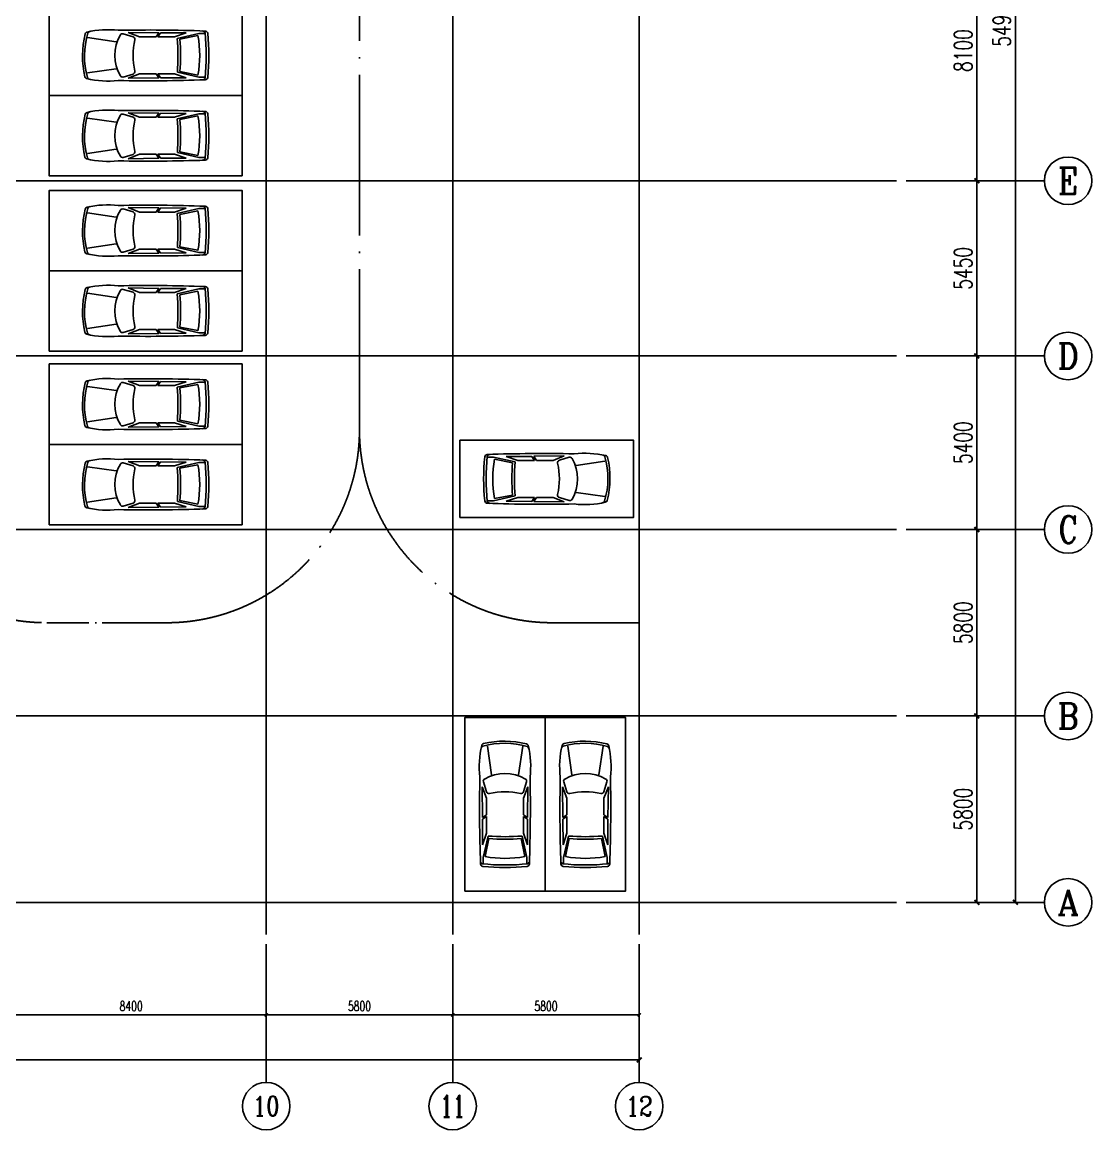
# Model space of a CAD drawing. Extents: x -18677 to 74977, y -18677 to 50177.
# Drawn here: x 41710 to 74977, y -18677 to 15784 of the extents above; entities that cross this region are included whole.
import ezdxf
from ezdxf.enums import TextEntityAlignment as Align

# ---------------------------------------------------------------- set-up
doc = ezdxf.new("R2010")
doc.units = 0
doc.header["$LTSCALE"] = 1000
doc.header["$MEASUREMENT"] = 0
doc.linetypes.add('DOTE', pattern=[2.42, 2, -0.2, 0.02, -0.2])
for name, color, linetype in [('AXIS', 3, 'Continuous'), ('AXIS_TEXT', 7, 'Continuous'), ('PKNG-TSRP', 83, 'Continuous'), ('roadline', 93, 'DOTE')]:
    doc.layers.add(name, color=color, linetype=linetype)
doc.layers.add('DOTE', color=1, linetype='Continuous', plot=False)
doc.styles.add('_TCH_AXIS', font='COMPLEX', dxfattribs={"bigfont": 'GBCBIG'})
doc.styles.add('_TCH_DIM_T3', font='SIMPLEX', dxfattribs={"width": 0.705882, "bigfont": 'GBCBIG'})
doc.styles.add('COMPLEX', font='COMPLEX')
doc.dimstyles.new('_TCH_ARCH&&100', dxfattribs={"dimtxt": 297.5, "dimasz": 100, "dimexe": 250, "dimexo": 300, "dimgap": 126.25, "dimtad": 1, "dimdec": 0, "dimzin": 0, "dimdsep": 46, "dimtxsty": '_TCH_DIM_T3', "dimblk": 'ARCHTICK', "dimcen": 0.09, "dimclrt": 7, "dimazin": 2, "dimtfac": 1, "dimtdec": 0, "dimtix": 1, "dimtmove": 2, "dimatfit": 3, "dimfxl": 1, "dimtolj": 1, "dimtzin": 0, "dimarcsym": 0})

# ---------------------------------------------------------------- blocks, each defined once
blk = doc.blocks.new('$车$00000001')
for p, q in [((-547, 1807, 0), (-416, 915, 0)), ((552, 1807, 0), (421, 915, 0)), ((-672, 697, 0), (-579, 391, 0)), ((672, 697, 0), (579, 391, 0)), ((-702, -406, 0), (-713, 540, 0)), ((-713, 540, 0), (-576, 195, 0)), ((715, 540, 0), (578, 195, 0)), ((703, -406, 0), (715, 540, 0)), ((-576, 195, 0), (-576, -323, 0)), ((578, 195, 0), (578, -323, 0)), ((-576, -323, 0), (-702, -406, 0)), ((578, -323, 0), (703, -406, 0)), ((-576, -378, 0), (-701, -460, 0)), ((-695, -1259, 0), (-701, -460, 0)), ((-576, -378, 0), (-576, -901, 0)), ((578, -378, 0), (703, -460, 0)), ((578, -378, 0), (578, -901, 0)), ((697, -1259, 0), (703, -460, 0)), ((-576, -901, 0), (-695, -1259, 0)), ((-526, -986, 0), (-680, -1654, 0)), ((530, -985, 0), (683, -1654, 0)), ((578, -901, 0), (697, -1259, 0)), ((-613, -1625, 0), (-502, -1066, 0)), ((615, -1625, 0), (504, -1066, 0)), ((-680, -1654, 0), (-680, -1837, 0)), ((683, -1654, 0), (683, -1837, 0))]:
    blk.add_line(p, q)
at = {"elevation": 0}
blk.add_lwpolyline([(-759, -1851, 0.370795), (-687, -1929, 0.050359), (687, -1929, 0.370794), (759, -1851, 0.013785), (781, 852, 0.086087), (726, 1821, 0.274876), (668, 1882, 0.115126), (-664, 1893, 0.278808), (-723, 1832, 0.08707), (-781, 852, 0.013785)], format="xyb", close=True, dxfattribs=at)
for centre, radius, start, end in [((-661, 1732, 0), 82.2, 107.8179, 168.3942), ((-21, -539, 0), 2441, 73.0347, 105.8141), ((664, 1718, 0), 82.2, 11.3249, 70.8826), ((-596, 720, 0), 78.6, 121.1455, 196.7984), ((0, -320, 0), 1277, 60.0774, 119.9226), ((596, 720, 0), 78.6, 343.2016, 58.8545), ((-504, 414, 0), 78.6, 196.7984, 283.6631), ((0, -1777, 0), 2169, 77.0683, 102.9317), ((504, 414, 0), 78.6, 256.3369, 343.2016), ((0, 5836, 0), 6842, 265.5919, 274.4407), ((0, 5792, 0), 6876, 265.7971, 274.2029), ((0, 1755, 0), 3436, 259.6897, 280.3103), ((-643, -1747, 0), 121, 184.3987, 237.5288), ((0, 4897, 0), 6783, 264.0142, 275.9858), ((643, -1747, 0), 121, 302.4712, 355.6013)]:
    blk.add_arc(centre, radius, start, end)
blk = doc.blocks.new('_AXISO')
blk.add_circle((0, 0), 0.5)
at = {"layer": 'AXIS_TEXT', "style": 'COMPLEX', "width": 1.041667}
blk.add_attdef('A', text='', height=0.56, dxfattribs=at).set_placement((-0.25, -0.28), (0.25, -0.28), align=Align.FIT)
blk = doc.blocks.new('_ArchTick')
at = {"color": 0, "linetype": 'ByBlock', "const_width": 0.4}
blk.add_lwpolyline([(-0.5, -0.5), (0.5, 0.5)], dxfattribs=at)
blk = doc.blocks.new('*D71')
at = {"layer": 'AXIS', "color": 0, "lineweight": -2, "transparency": 16777216}
for p, q in [((40900, -12900), (40900, -15350)), ((49300, -12900), (49300, -15350)), ((40900, -15100), (49300, -15100))]:
    blk.add_line(p, q, dxfattribs=at)
at = {"layer": 'Defpoints', "color": 0, "transparency": 16777216}
for p in [(40900, -12600), (49300, -12600), (49300, -15100)]:
    blk.add_point(p, dxfattribs=at)
at = {"layer": 'AXIS', "color": 0, "lineweight": -2, "transparency": 16777216, "xscale": 100, "yscale": 100, "zscale": 100, "rotation": 180}
blk.add_blockref('_ArchTick', (40900, -15100), dxfattribs=at)
at = {"layer": 'AXIS', "color": 0, "lineweight": -2, "transparency": 16777216, "xscale": 100, "yscale": 100, "zscale": 100}
blk.add_blockref('_ArchTick', (49300, -15100), dxfattribs=at)
at = {"layer": 'AXIS', "color": 7, "transparency": 16777216, "insert": (45100, -14825), "char_height": 297.5, "attachment_point": 5, "style": '_TCH_DIM_T3'}
blk.add_mtext('\\A1;8400', dxfattribs=at)
blk = doc.blocks.new('*D72')
at = {"layer": 'AXIS', "color": 0, "lineweight": -2, "transparency": 16777216}
for p, q in [((49300, -12900), (49300, -15350)), ((55100, -12900), (55100, -15350)), ((49300, -15100), (55100, -15100))]:
    blk.add_line(p, q, dxfattribs=at)
at = {"layer": 'Defpoints', "color": 0, "transparency": 16777216}
for p in [(49300, -12600), (55100, -12600), (55100, -15100)]:
    blk.add_point(p, dxfattribs=at)
at = {"layer": 'AXIS', "color": 0, "lineweight": -2, "transparency": 16777216, "xscale": 100, "yscale": 100, "zscale": 100, "rotation": 180}
blk.add_blockref('_ArchTick', (49300, -15100), dxfattribs=at)
at = {"layer": 'AXIS', "color": 0, "lineweight": -2, "transparency": 16777216, "xscale": 100, "yscale": 100, "zscale": 100}
blk.add_blockref('_ArchTick', (55100, -15100), dxfattribs=at)
at = {"layer": 'AXIS', "color": 7, "transparency": 16777216, "insert": (52200, -14825), "char_height": 297.5, "attachment_point": 5, "style": '_TCH_DIM_T3'}
blk.add_mtext('\\A1;5800', dxfattribs=at)
blk = doc.blocks.new('*D73')
at = {"layer": 'AXIS', "color": 0, "lineweight": -2, "transparency": 16777216}
for p, q in [((55100, -12900), (55100, -15350)), ((60900, -12900), (60900, -15350)), ((55100, -15100), (60900, -15100))]:
    blk.add_line(p, q, dxfattribs=at)
at = {"layer": 'Defpoints', "color": 0, "transparency": 16777216}
for p in [(55100, -12600), (60900, -12600), (60900, -15100)]:
    blk.add_point(p, dxfattribs=at)
at = {"layer": 'AXIS', "color": 0, "lineweight": -2, "transparency": 16777216, "xscale": 100, "yscale": 100, "zscale": 100, "rotation": 180}
blk.add_blockref('_ArchTick', (55100, -15100), dxfattribs=at)
at = {"layer": 'AXIS', "color": 0, "lineweight": -2, "transparency": 16777216, "xscale": 100, "yscale": 100, "zscale": 100}
blk.add_blockref('_ArchTick', (60900, -15100), dxfattribs=at)
at = {"layer": 'AXIS', "color": 7, "transparency": 16777216, "insert": (58000, -14825), "char_height": 297.5, "attachment_point": 5, "style": '_TCH_DIM_T3'}
blk.add_mtext('\\A1;5800', dxfattribs=at)
blk = doc.blocks.new('*D74')
at = {"layer": 'AXIS', "color": 0, "lineweight": -2, "transparency": 16777216}
for p, q in [((-11600, -13500), (-11600, -16750)), ((60900, -13500), (60900, -16750)), ((-11600, -16500), (60900, -16500))]:
    blk.add_line(p, q, dxfattribs=at)
at = {"layer": 'Defpoints', "color": 0, "transparency": 16777216}
for p in [(-11600, -13200), (60900, -13200), (60900, -16500)]:
    blk.add_point(p, dxfattribs=at)
at = {"layer": 'AXIS', "color": 0, "lineweight": -2, "transparency": 16777216, "xscale": 150, "yscale": 150, "zscale": 150, "rotation": 180}
blk.add_blockref('_ArchTick', (-11600, -16500), dxfattribs=at)
at = {"layer": 'AXIS', "color": 0, "lineweight": -2, "transparency": 16777216, "xscale": 150, "yscale": 150, "zscale": 150}
blk.add_blockref('_ArchTick', (60900, -16500), dxfattribs=at)
at = {"layer": 'AXIS', "color": 7, "transparency": 16777216, "insert": (24650, -16075), "char_height": 550, "attachment_point": 5, "style": '_TCH_DIM_T3'}
blk.add_mtext('\\A1;72500', dxfattribs=at)
blk = doc.blocks.new('*D83')
at = {"layer": 'AXIS', "color": 0, "lineweight": -2, "transparency": 16777216}
for p, q in [((40900, -12900), (40900, -15350)), ((49300, -12900), (49300, -15350)), ((40900, -15100), (49300, -15100))]:
    blk.add_line(p, q, dxfattribs=at)
at = {"layer": 'Defpoints', "color": 0, "transparency": 16777216}
for p in [(40900, -12600), (49300, -12600), (49300, -15100)]:
    blk.add_point(p, dxfattribs=at)
at = {"layer": 'AXIS', "color": 0, "lineweight": -2, "transparency": 16777216, "xscale": 100, "yscale": 100, "zscale": 100, "rotation": 180}
blk.add_blockref('_ArchTick', (40900, -15100), dxfattribs=at)
at = {"layer": 'AXIS', "color": 0, "lineweight": -2, "transparency": 16777216, "xscale": 100, "yscale": 100, "zscale": 100}
blk.add_blockref('_ArchTick', (49300, -15100), dxfattribs=at)
at = {"layer": 'AXIS', "color": 7, "transparency": 16777216, "insert": (45100, -14825), "char_height": 297.5, "attachment_point": 5, "style": '_TCH_DIM_T3'}
blk.add_mtext('\\A1;8400', dxfattribs=at)
blk = doc.blocks.new('*D84')
at = {"layer": 'AXIS', "color": 0, "lineweight": -2, "transparency": 16777216}
for p, q in [((49300, -12900), (49300, -15350)), ((55100, -12900), (55100, -15350)), ((49300, -15100), (55100, -15100))]:
    blk.add_line(p, q, dxfattribs=at)
at = {"layer": 'Defpoints', "color": 0, "transparency": 16777216}
for p in [(49300, -12600), (55100, -12600), (55100, -15100)]:
    blk.add_point(p, dxfattribs=at)
at = {"layer": 'AXIS', "color": 0, "lineweight": -2, "transparency": 16777216, "xscale": 100, "yscale": 100, "zscale": 100, "rotation": 180}
blk.add_blockref('_ArchTick', (49300, -15100), dxfattribs=at)
at = {"layer": 'AXIS', "color": 0, "lineweight": -2, "transparency": 16777216, "xscale": 100, "yscale": 100, "zscale": 100}
blk.add_blockref('_ArchTick', (55100, -15100), dxfattribs=at)
at = {"layer": 'AXIS', "color": 7, "transparency": 16777216, "insert": (52200, -14825), "char_height": 297.5, "attachment_point": 5, "style": '_TCH_DIM_T3'}
blk.add_mtext('\\A1;5800', dxfattribs=at)
blk = doc.blocks.new('*D85')
at = {"layer": 'AXIS', "color": 0, "lineweight": -2, "transparency": 16777216}
for p, q in [((55100, -12900), (55100, -15350)), ((60900, -12900), (60900, -15350)), ((55100, -15100), (60900, -15100))]:
    blk.add_line(p, q, dxfattribs=at)
at = {"layer": 'Defpoints', "color": 0, "transparency": 16777216}
for p in [(55100, -12600), (60900, -12600), (60900, -15100)]:
    blk.add_point(p, dxfattribs=at)
at = {"layer": 'AXIS', "color": 0, "lineweight": -2, "transparency": 16777216, "xscale": 100, "yscale": 100, "zscale": 100, "rotation": 180}
blk.add_blockref('_ArchTick', (55100, -15100), dxfattribs=at)
at = {"layer": 'AXIS', "color": 0, "lineweight": -2, "transparency": 16777216, "xscale": 100, "yscale": 100, "zscale": 100}
blk.add_blockref('_ArchTick', (60900, -15100), dxfattribs=at)
at = {"layer": 'AXIS', "color": 7, "transparency": 16777216, "insert": (58000, -14825), "char_height": 297.5, "attachment_point": 5, "style": '_TCH_DIM_T3'}
blk.add_mtext('\\A1;5800', dxfattribs=at)
blk = doc.blocks.new('*D86')
at = {"layer": 'AXIS', "color": 0, "lineweight": -2, "transparency": 16777216}
for p, q in [((-11600, -13500), (-11600, -16750)), ((60900, -13500), (60900, -16750)), ((-11600, -16500), (60900, -16500))]:
    blk.add_line(p, q, dxfattribs=at)
at = {"layer": 'Defpoints', "color": 0, "transparency": 16777216}
for p in [(-11600, -13200), (60900, -13200), (60900, -16500)]:
    blk.add_point(p, dxfattribs=at)
at = {"layer": 'AXIS', "color": 0, "lineweight": -2, "transparency": 16777216, "xscale": 150, "yscale": 150, "zscale": 150, "rotation": 180}
blk.add_blockref('_ArchTick', (-11600, -16500), dxfattribs=at)
at = {"layer": 'AXIS', "color": 0, "lineweight": -2, "transparency": 16777216, "xscale": 150, "yscale": 150, "zscale": 150}
blk.add_blockref('_ArchTick', (60900, -16500), dxfattribs=at)
at = {"layer": 'AXIS', "color": 7, "transparency": 16777216, "insert": (24650, -16075), "char_height": 550, "attachment_point": 5, "style": '_TCH_DIM_T3'}
blk.add_mtext('\\A1;72500', dxfattribs=at)
blk = doc.blocks.new('*D111')
at = {"layer": 'AXIS', "color": 0, "lineweight": -2, "transparency": 16777216}
for p, q in [((69600, 43300), (72850, 43300)), ((72600, -11600), (72600, 43300)), ((69600, -11600), (72850, -11600))]:
    blk.add_line(p, q, dxfattribs=at)
at = {"layer": 'Defpoints', "color": 0, "transparency": 16777216}
for p in [(69300, 43300), (72600, 43300), (69300, -11600)]:
    blk.add_point(p, dxfattribs=at)
at = {"layer": 'AXIS', "color": 0, "lineweight": -2, "transparency": 16777216, "xscale": 150, "yscale": 150, "zscale": 150}
for p, rotation in [((72600, 43300), 90), ((72600, -11600), 270)]:
    blk.add_blockref('_ArchTick', p, dxfattribs=dict(at, rotation=rotation))
at = {"layer": 'AXIS', "color": 7, "transparency": 16777216, "insert": (72175, 15850), "char_height": 550, "attachment_point": 5, "rotation": 90, "style": '_TCH_DIM_T3'}
blk.add_mtext('\\A1;54900', dxfattribs=at)
blk = doc.blocks.new('*D112')
at = {"layer": 'AXIS', "color": 0, "lineweight": -2, "transparency": 16777216}
for p, q in [((69200, -5800), (71650, -5800)), ((71400, -11600), (71400, -5800)), ((69200, -11600), (71650, -11600))]:
    blk.add_line(p, q, dxfattribs=at)
at = {"layer": 'Defpoints', "color": 0, "transparency": 16777216}
for p in [(68900, -5800), (71400, -5800), (68900, -11600)]:
    blk.add_point(p, dxfattribs=at)
at = {"layer": 'AXIS', "color": 0, "lineweight": -2, "transparency": 16777216, "xscale": 150, "yscale": 150, "zscale": 150}
for p, rotation in [((71400, -5800), 90), ((71400, -11600), 270)]:
    blk.add_blockref('_ArchTick', p, dxfattribs=dict(at, rotation=rotation))
at = {"layer": 'AXIS', "color": 7, "transparency": 16777216, "insert": (70975, -8700), "char_height": 550, "attachment_point": 5, "rotation": 90, "style": '_TCH_DIM_T3'}
blk.add_mtext('\\A1;5800', dxfattribs=at)
blk = doc.blocks.new('*D113')
at = {"layer": 'AXIS', "color": 0, "lineweight": -2, "transparency": 16777216}
for p, q in [((69200, 0), (71650, 0)), ((71400, -5800), (71400, 0)), ((69200, -5800), (71650, -5800))]:
    blk.add_line(p, q, dxfattribs=at)
at = {"layer": 'Defpoints', "color": 0, "transparency": 16777216}
for p in [(68900, 0), (71400, 0), (68900, -5800)]:
    blk.add_point(p, dxfattribs=at)
at = {"layer": 'AXIS', "color": 0, "lineweight": -2, "transparency": 16777216, "xscale": 150, "yscale": 150, "zscale": 150}
for p, rotation in [((71400, 0), 90), ((71400, -5800), 270)]:
    blk.add_blockref('_ArchTick', p, dxfattribs=dict(at, rotation=rotation))
at = {"layer": 'AXIS', "color": 7, "transparency": 16777216, "insert": (70975, -2900), "char_height": 550, "attachment_point": 5, "rotation": 90, "style": '_TCH_DIM_T3'}
blk.add_mtext('\\A1;5800', dxfattribs=at)
blk = doc.blocks.new('*D114')
at = {"layer": 'AXIS', "color": 0, "lineweight": -2, "transparency": 16777216}
for p, q in [((69200, 5400), (71650, 5400)), ((71400, 0), (71400, 5400)), ((69200, 0), (71650, 0))]:
    blk.add_line(p, q, dxfattribs=at)
at = {"layer": 'Defpoints', "color": 0, "transparency": 16777216}
for p in [(68900, 5400), (71400, 5400), (68900, 0)]:
    blk.add_point(p, dxfattribs=at)
at = {"layer": 'AXIS', "color": 0, "lineweight": -2, "transparency": 16777216, "xscale": 150, "yscale": 150, "zscale": 150}
for p, rotation in [((71400, 5400), 90), ((71400, 0), 270)]:
    blk.add_blockref('_ArchTick', p, dxfattribs=dict(at, rotation=rotation))
at = {"layer": 'AXIS', "color": 7, "transparency": 16777216, "insert": (70975, 2700), "char_height": 550, "attachment_point": 5, "rotation": 90, "style": '_TCH_DIM_T3'}
blk.add_mtext('\\A1;5400', dxfattribs=at)
blk = doc.blocks.new('*D115')
at = {"layer": 'AXIS', "color": 0, "lineweight": -2, "transparency": 16777216}
for p, q in [((69200, 10850), (71650, 10850)), ((71400, 5400), (71400, 10850)), ((69200, 5400), (71650, 5400))]:
    blk.add_line(p, q, dxfattribs=at)
at = {"layer": 'Defpoints', "color": 0, "transparency": 16777216}
for p in [(68900, 10850), (71400, 10850), (68900, 5400)]:
    blk.add_point(p, dxfattribs=at)
at = {"layer": 'AXIS', "color": 0, "lineweight": -2, "transparency": 16777216, "xscale": 150, "yscale": 150, "zscale": 150}
for p, rotation in [((71400, 10850), 90), ((71400, 5400), 270)]:
    blk.add_blockref('_ArchTick', p, dxfattribs=dict(at, rotation=rotation))
at = {"layer": 'AXIS', "color": 7, "transparency": 16777216, "insert": (70975, 8125), "char_height": 550, "attachment_point": 5, "rotation": 90, "style": '_TCH_DIM_T3'}
blk.add_mtext('\\A1;5450', dxfattribs=at)
blk = doc.blocks.new('*D116')
at = {"layer": 'AXIS', "color": 0, "lineweight": -2, "transparency": 16777216}
for p, q in [((69200, 18950), (71650, 18950)), ((71400, 10850), (71400, 18950)), ((69200, 10850), (71650, 10850))]:
    blk.add_line(p, q, dxfattribs=at)
at = {"layer": 'Defpoints', "color": 0, "transparency": 16777216}
for p in [(68900, 18950), (71400, 18950), (68900, 10850)]:
    blk.add_point(p, dxfattribs=at)
at = {"layer": 'AXIS', "color": 0, "lineweight": -2, "transparency": 16777216, "xscale": 150, "yscale": 150, "zscale": 150}
for p, rotation in [((71400, 18950), 90), ((71400, 10850), 270)]:
    blk.add_blockref('_ArchTick', p, dxfattribs=dict(at, rotation=rotation))
at = {"layer": 'AXIS', "color": 7, "transparency": 16777216, "insert": (70975, 14900), "char_height": 550, "attachment_point": 5, "rotation": 90, "style": '_TCH_DIM_T3'}
blk.add_mtext('\\A1;8100', dxfattribs=at)
blk = doc.blocks.new('*D121')
at = {"layer": 'AXIS', "color": 0, "lineweight": -2, "transparency": 16777216}
for p, q in [((69600, 43300), (72850, 43300)), ((72600, -11600), (72600, 43300)), ((69600, -11600), (72850, -11600))]:
    blk.add_line(p, q, dxfattribs=at)
at = {"layer": 'Defpoints', "color": 0, "transparency": 16777216}
for p in [(69300, 43300), (72600, 43300), (69300, -11600)]:
    blk.add_point(p, dxfattribs=at)
at = {"layer": 'AXIS', "color": 0, "lineweight": -2, "transparency": 16777216, "xscale": 150, "yscale": 150, "zscale": 150}
for p, rotation in [((72600, 43300), 90), ((72600, -11600), 270)]:
    blk.add_blockref('_ArchTick', p, dxfattribs=dict(at, rotation=rotation))
at = {"layer": 'AXIS', "color": 7, "transparency": 16777216, "insert": (72175, 15850), "char_height": 550, "attachment_point": 5, "rotation": 90, "style": '_TCH_DIM_T3'}
blk.add_mtext('\\A1;54900', dxfattribs=at)
blk = doc.blocks.new('*D122')
at = {"layer": 'AXIS', "color": 0, "lineweight": -2, "transparency": 16777216}
for p, q in [((69200, -5800), (71650, -5800)), ((71400, -11600), (71400, -5800)), ((69200, -11600), (71650, -11600))]:
    blk.add_line(p, q, dxfattribs=at)
at = {"layer": 'Defpoints', "color": 0, "transparency": 16777216}
for p in [(68900, -5800), (71400, -5800), (68900, -11600)]:
    blk.add_point(p, dxfattribs=at)
at = {"layer": 'AXIS', "color": 0, "lineweight": -2, "transparency": 16777216, "xscale": 150, "yscale": 150, "zscale": 150}
for p, rotation in [((71400, -5800), 90), ((71400, -11600), 270)]:
    blk.add_blockref('_ArchTick', p, dxfattribs=dict(at, rotation=rotation))
at = {"layer": 'AXIS', "color": 7, "transparency": 16777216, "insert": (70975, -8700), "char_height": 550, "attachment_point": 5, "rotation": 90, "style": '_TCH_DIM_T3'}
blk.add_mtext('\\A1;5800', dxfattribs=at)
blk = doc.blocks.new('*D123')
at = {"layer": 'AXIS', "color": 0, "lineweight": -2, "transparency": 16777216}
for p, q in [((69200, 0), (71650, 0)), ((71400, -5800), (71400, 0)), ((69200, -5800), (71650, -5800))]:
    blk.add_line(p, q, dxfattribs=at)
at = {"layer": 'Defpoints', "color": 0, "transparency": 16777216}
for p in [(68900, 0), (71400, 0), (68900, -5800)]:
    blk.add_point(p, dxfattribs=at)
at = {"layer": 'AXIS', "color": 0, "lineweight": -2, "transparency": 16777216, "xscale": 150, "yscale": 150, "zscale": 150}
for p, rotation in [((71400, 0), 90), ((71400, -5800), 270)]:
    blk.add_blockref('_ArchTick', p, dxfattribs=dict(at, rotation=rotation))
at = {"layer": 'AXIS', "color": 7, "transparency": 16777216, "insert": (70975, -2900), "char_height": 550, "attachment_point": 5, "rotation": 90, "style": '_TCH_DIM_T3'}
blk.add_mtext('\\A1;5800', dxfattribs=at)
blk = doc.blocks.new('*D124')
at = {"layer": 'AXIS', "color": 0, "lineweight": -2, "transparency": 16777216}
for p, q in [((69200, 5400), (71650, 5400)), ((71400, 0), (71400, 5400)), ((69200, 0), (71650, 0))]:
    blk.add_line(p, q, dxfattribs=at)
at = {"layer": 'Defpoints', "color": 0, "transparency": 16777216}
for p in [(68900, 5400), (71400, 5400), (68900, 0)]:
    blk.add_point(p, dxfattribs=at)
at = {"layer": 'AXIS', "color": 0, "lineweight": -2, "transparency": 16777216, "xscale": 150, "yscale": 150, "zscale": 150}
for p, rotation in [((71400, 5400), 90), ((71400, 0), 270)]:
    blk.add_blockref('_ArchTick', p, dxfattribs=dict(at, rotation=rotation))
at = {"layer": 'AXIS', "color": 7, "transparency": 16777216, "insert": (70975, 2700), "char_height": 550, "attachment_point": 5, "rotation": 90, "style": '_TCH_DIM_T3'}
blk.add_mtext('\\A1;5400', dxfattribs=at)
blk = doc.blocks.new('*D125')
at = {"layer": 'AXIS', "color": 0, "lineweight": -2, "transparency": 16777216}
for p, q in [((69200, 10850), (71650, 10850)), ((71400, 5400), (71400, 10850)), ((69200, 5400), (71650, 5400))]:
    blk.add_line(p, q, dxfattribs=at)
at = {"layer": 'Defpoints', "color": 0, "transparency": 16777216}
for p in [(68900, 10850), (71400, 10850), (68900, 5400)]:
    blk.add_point(p, dxfattribs=at)
at = {"layer": 'AXIS', "color": 0, "lineweight": -2, "transparency": 16777216, "xscale": 150, "yscale": 150, "zscale": 150}
for p, rotation in [((71400, 10850), 90), ((71400, 5400), 270)]:
    blk.add_blockref('_ArchTick', p, dxfattribs=dict(at, rotation=rotation))
at = {"layer": 'AXIS', "color": 7, "transparency": 16777216, "insert": (70975, 8125), "char_height": 550, "attachment_point": 5, "rotation": 90, "style": '_TCH_DIM_T3'}
blk.add_mtext('\\A1;5450', dxfattribs=at)
blk = doc.blocks.new('*D126')
at = {"layer": 'AXIS', "color": 0, "lineweight": -2, "transparency": 16777216}
for p, q in [((69200, 18950), (71650, 18950)), ((71400, 10850), (71400, 18950)), ((69200, 10850), (71650, 10850))]:
    blk.add_line(p, q, dxfattribs=at)
at = {"layer": 'Defpoints', "color": 0, "transparency": 16777216}
for p in [(68900, 18950), (71400, 18950), (68900, 10850)]:
    blk.add_point(p, dxfattribs=at)
at = {"layer": 'AXIS', "color": 0, "lineweight": -2, "transparency": 16777216, "xscale": 150, "yscale": 150, "zscale": 150}
for p, rotation in [((71400, 18950), 90), ((71400, 10850), 270)]:
    blk.add_blockref('_ArchTick', p, dxfattribs=dict(at, rotation=rotation))
at = {"layer": 'AXIS', "color": 7, "transparency": 16777216, "insert": (70975, 14900), "char_height": 550, "attachment_point": 5, "rotation": 90, "style": '_TCH_DIM_T3'}
blk.add_mtext('\\A1;8100', dxfattribs=at)

msp = doc.modelspace()

# ---------------------------------------------------------------- linework, layer by layer
at = {"layer": 'AXIS'}
for p, q in [((69500, 10850), (73500, 10850)), ((69500, 5400), (73500, 5400)), ((69500, 0), (73500, 0)), ((69500, -5800), (73500, -5800)), ((69500, -11600), (73500, -11600)), ((49300, -13200), (49300, -17200)), ((55100, -13200), (55100, -17200)), ((60900, -13200), (60900, -17200))]:
    msp.add_line(p, q, dxfattribs=at)
at = {"layer": 'DOTE'}
for p, q in [((49300, -12600), (49300, 44300)), ((55100, -12600), (55100, 44300)), ((60900, -12600), (60900, 44300)), ((-12600, 10850), (68900, 10850)), ((-12600, 5400), (68900, 5400)), ((-12600, 0), (68900, 0)), ((-12600, -5800), (68900, -5800)), ((-12600, -11600), (68900, -11600))]:
    msp.add_line(p, q, dxfattribs=at)
at = {"layer": 'PKNG-TSRP'}
for points in [[(48550, 13500), (48550, 16000), (42550, 16000), (42550, 13500)], [(48550, 11000), (48550, 13500), (42550, 13500), (42550, 11000)], [(48550, 8050), (48550, 10550), (42550, 10550), (42550, 8050)], [(48550, 5550), (48550, 8050), (42550, 8050), (42550, 5550)], [(48550, 2650), (48550, 5150), (42550, 5150), (42550, 2650)], [(55325, 2775), (55325, 375), (60725, 375), (60725, 2775)], [(48550, 150), (48550, 2650), (42550, 2650), (42550, 150)], [(55475, -11250), (57975, -11250), (57975, -5850), (55475, -5850)], [(57975, -11250), (60475, -11250), (60475, -5850), (57975, -5850)]]:
    msp.add_lwpolyline(points, close=True, dxfattribs=at)
at = {"layer": 'roadline', "ltscale": 2.5}
for p, q in [((52200, 3100), (52200, 26937.5)), ((58200, -2900), (60900, -2900))]:
    msp.add_line(p, q, dxfattribs=at)
at = {"layer": 'roadline'}
msp.add_line((46200, -2900), (42475, -2900), dxfattribs=at)
msp.add_arc((42475, 3100), 6000, 180, 270, dxfattribs=at)
at = {"layer": 'roadline', "ltscale": 2.5}
for centre, start, end in [((46200, 3100), 270, 0), ((58200, 3100), 180, 270)]:
    msp.add_arc(centre, 6000, start, end, dxfattribs=at)

# ---------------------------------------------------------------- block references
at = {"layer": 'AXIS'}
ref = msp.add_blockref('_AXISO', (74238.3, 10850), dxfattribs=dict(at, xscale=1476.510067114094, yscale=1476.510067114094, zscale=1476.510067114094))
ref.add_attrib('A', 'E', dxfattribs={"layer": 'AXIS_TEXT', "height": 822.1, "style": '_TCH_AXIS'}).set_placement((73925.1, 10438.9), (74551.4, 10438.9), align=Align.FIT)
ref = msp.add_blockref('_AXISO', (74238.3, 5400), dxfattribs=dict(at, xscale=1476.510067114094, yscale=1476.510067114094, zscale=1476.510067114094))
ref.add_attrib('A', 'D', dxfattribs={"layer": 'AXIS_TEXT', "height": 803.3, "style": '_TCH_AXIS'}).set_placement((73913.1, 4998.3), (74563.4, 4998.3), align=Align.FIT)
ref = msp.add_blockref('_AXISO', (74238.3, 0), dxfattribs=dict(at, xscale=1476.510067114094, yscale=1476.510067114094, zscale=1476.510067114094))
ref.add_attrib('A', 'C', dxfattribs={"layer": 'AXIS_TEXT', "height": 841, "style": '_TCH_AXIS'}).set_placement((73937.9, -420.5), (74538.6, -420.5), align=Align.FIT)
ref = msp.add_blockref('_AXISO', (74238.3, -5800), dxfattribs=dict(at, xscale=1476.510067114094, yscale=1476.510067114094, zscale=1476.510067114094))
ref.add_attrib('A', 'B', dxfattribs={"layer": 'AXIS_TEXT', "height": 803.3, "style": '_TCH_AXIS'}).set_placement((73913.1, -6201.7), (74563.4, -6201.7), align=Align.FIT)
ref = msp.add_blockref('_AXISO', (74238.3, -11600), dxfattribs=dict(at, xscale=1476.510067114094, yscale=1476.510067114094, zscale=1476.510067114094))
ref.add_attrib('A', 'A', dxfattribs={"layer": 'AXIS_TEXT', "height": 784.7, "style": '_TCH_AXIS'}).set_placement((73901.9, -11992.4), (74574.6, -11992.4), align=Align.FIT)
ref = msp.add_blockref('_AXISO', (49300, -17938.3), dxfattribs=dict(at, xscale=1476.510067114094, yscale=1476.510067114094, zscale=1476.510067114094))
ref.add_attrib('A', '10', dxfattribs={"layer": 'AXIS_TEXT', "height": 606.19, "style": '_TCH_AXIS'}).set_placement((48881.4, -18241.4), (49718.6, -18241.4), align=Align.FIT)
ref = msp.add_blockref('_AXISO', (55100, -17938.3), dxfattribs=dict(at, xscale=1476.510067114094, yscale=1476.510067114094, zscale=1476.510067114094))
ref.add_attrib('A', '11', dxfattribs={"layer": 'AXIS_TEXT', "height": 680.6, "style": '_TCH_AXIS'}).set_placement((54711.1, -18278.6), (55488.9, -18278.6), align=Align.FIT)
ref = msp.add_blockref('_AXISO', (60900, -17938.3), dxfattribs=dict(at, xscale=1476.510067114094, yscale=1476.510067114094, zscale=1476.510067114094))
ref.add_attrib('A', '12', dxfattribs={"layer": 'AXIS_TEXT', "height": 606.19, "style": '_TCH_AXIS'}).set_placement((60481.4, -18241.4), (61318.6, -18241.4), align=Align.FIT)
at = {"layer": 'PKNG-TSRP'}
for p, rotation in [((45550, 14750), 89.99999999999999), ((45550, 12250), 89.99999999999999), ((45550, 9300), 89.99999999999999), ((45550, 6800), 89.99999999999999), ((45550, 3900), 89.99999999999999), ((45550, 1400), 89.99999999999999), ((58025, 1575), 270)]:
    msp.add_blockref('$车$00000001', p, dxfattribs=dict(at, rotation=rotation))
for p in [(56725, -8550), (59225, -8550)]:
    msp.add_blockref('$车$00000001', p, dxfattribs=at)

# ---------------------------------------------------------------- dimensions: what is measured, and where the dimension line sits
at = {"layer": 'AXIS'}
for p1, p2, distance, picture, middle in [((69300, -11600), (69300, 43300), -3300, '*D111', (72175, 15850)), ((69300, -11600), (69300, 43300), -3300, '*D121', (72175, 15850)), ((68900, 10850), (68900, 18950), -2500, '*D116', (70975, 14900)), ((68900, 10850), (68900, 18950), -2500, '*D126', (70975, 14900)), ((68900, 5400), (68900, 10850), -2500, '*D115', (70975, 8125)), ((68900, 5400), (68900, 10850), -2500, '*D125', (70975, 8125)), ((68900, 0), (68900, 5400), -2500, '*D114', (70975, 2700)), ((68900, 0), (68900, 5400), -2500, '*D124', (70975, 2700)), ((68900, -5800), (68900, 0), -2500, '*D113', (70975, -2900)), ((68900, -5800), (68900, 0), -2500, '*D123', (70975, -2900)), ((68900, -11600), (68900, -5800), -2500, '*D112', (70975, -8700)), ((68900, -11600), (68900, -5800), -2500, '*D122', (70975, -8700)), ((-11600, -13200), (60900, -13200), -3300, '*D74', (24650, -16075)), ((-11600, -13200), (60900, -13200), -3300, '*D86', (24650, -16075))]:
    dim = msp.add_aligned_dim(p1=p1, p2=p2, distance=distance, dimstyle='_TCH_ARCH&&100', override={"dimtxt": 550, "dimasz": 150, "dimgap": 150}, dxfattribs=at)
    dim.commit()
    dim.dimension.update_dxf_attribs({"geometry": picture, "text_midpoint": middle})
for p1, p2, picture, middle in [((40900, -12600), (49300, -12600), '*D71', (45100, -14825)), ((40900, -12600), (49300, -12600), '*D83', (45100, -14825)), ((49300, -12600), (55100, -12600), '*D72', (52200, -14825)), ((49300, -12600), (55100, -12600), '*D84', (52200, -14825)), ((55100, -12600), (60900, -12600), '*D73', (58000, -14825)), ((55100, -12600), (60900, -12600), '*D85', (58000, -14825))]:
    dim = msp.add_aligned_dim(p1=p1, p2=p2, distance=-2500, dimstyle='_TCH_ARCH&&100', dxfattribs=at)
    dim.commit()
    dim.dimension.update_dxf_attribs({"geometry": picture, "text_midpoint": middle})

doc.saveas('drawing.dxf')
